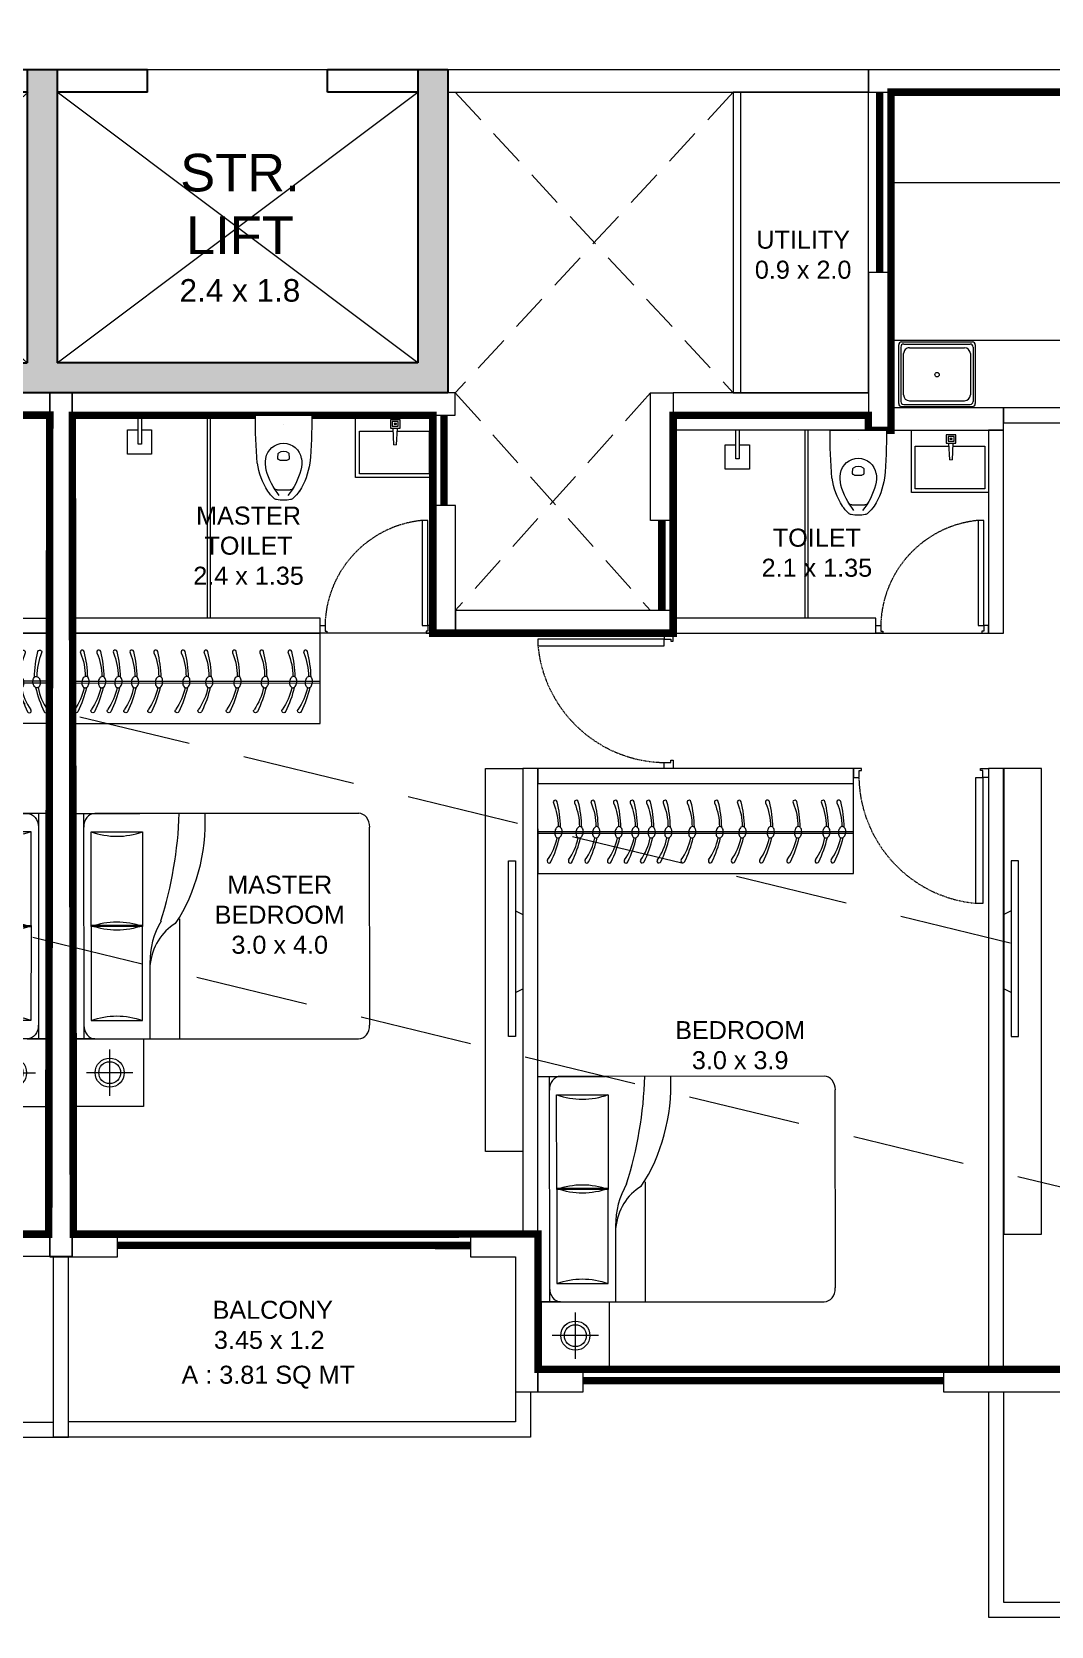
# Model space of a CAD drawing. Header units: inches. Extents: x 27644242 to 29761523, y -859349 to 216979.
# Drawn here: x 29098243 to 29105029, y -804151 to -793541 of the extents above; entities that cross this region are included whole.
import ezdxf

# ---------------------------------------------------------------- set-up
doc = ezdxf.new("R2010")
doc.units = ezdxf.units.IN
doc.header["$MEASUREMENT"] = 0
doc.set_wipeout_variables(frame=1)
for name, pattern in [('01-Xref Col Podium Lvl-1$0$HIDDEN', [0.375, 0.25, -0.125]), ('DASHED', [0.75, 0.5, -0.25]), ('DASHED2', [0.375, 0.25, -0.125]), ('HIDDEN', [0.375, 0.25, -0.125])]:
    doc.linetypes.add(name, pattern=pattern)
doc.layers.get('Defpoints').update_dxf_attribs({"color": 8})
for name, color, linetype, lineweight in [('AHC-A-COLUMN', 210, 'Continuous', 30), ('AHC-A-DUCT', 14, 'HIDDEN', 5), ('Columns', 1, 'Continuous', 25), ('DOOR', 4, 'Continuous', 0), ('ELEVATION', 40, 'Continuous', 13), ('FURN', 250, 'Continuous', 0), ('RVA Site Boundary', 17, 'Continuous', 15), ('WALL', 7, 'Continuous', 20), ('WINDOW', 162, 'Continuous', 13)]:
    doc.layers.add(name, color=color, linetype=linetype, lineweight=lineweight)
doc.layers.add('text', color=7, linetype='Continuous')
doc.styles.add('AMITS', font='arial.ttf')

# ---------------------------------------------------------------- blocks, each defined once
blk = doc.blocks.new('ST LIFTTT')
at = {"layer": 'Columns', "ltscale": 500, "transparency": 33554610}
h = blk.add_hatch(color=256, dxfattribs=at)
h.dxf.hatch_style = 1
h.paths.add_polyline_path([(-987, 2150), (-987, 0), (4013, 0), (4013, 2150), (3813, 2150), (3813, 2000), (3813, 200), (1413, 200), (1413, 2000), (1413, 2150), (1213, 2150), (1213, 2000), (1219, 2000), (1213, 1995), (1213, 200), (-787, 200), (-787, 2000), (-787, 2150)])
at = {"color": 8, "ltscale": 500}
for p, q in [((1213, 200), (-787, 2000)), ((1219, 2000), (-787, 200)), ((3813, 200), (1413, 2000)), ((1413, 200), (3813, 2000))]:
    blk.add_line(p, q, dxfattribs=at)
at = {"layer": 'AHC-A-COLUMN', "ltscale": 500}
for p, q in [((-987, 2150), (-987, 0)), ((-187, 2150), (-987, 2150)), ((-787, 2150), (-787, 200)), ((-187, 2000), (-187, 2150)), ((2013, 2150), (713, 2150)), ((713, 2000), (713, 2150)), ((1213, 2150), (1213, 200)), ((1413, 2150), (1413, 200)), ((2013, 2000), (2013, 2150)), ((4013, 2150), (3213, 2150)), ((3213, 2000), (3213, 2150)), ((3813, 2150), (3813, 200)), ((4013, 2150), (4013, 0)), ((-187, 2000), (-787, 2000)), ((1219, 2000), (713, 2000)), ((2013, 2000), (1413, 2000)), ((3813, 2000), (3213, 2000)), ((-787, 200), (1213, 200)), ((3813, 200), (1413, 200)), ((4013, 0), (-987, 0))]:
    blk.add_line(p, q, dxfattribs=at)
at = {"layer": 'FURN', "ltscale": 500}
blk.add_line((3213, 2150), (-187, 2150), dxfattribs=at)
at = {"layer": 'text', "ltscale": 100, "char_height": 300, "width": 1823.98, "attachment_point": 1, "style": 'AMITS'}
for s, insert in [('\\pxqc;{\\H0.833333x;STR.\\PLIFT\\P\\H0.6x;2.4 x 1.8}', (1717, 1590)), ('\\pxqc;{\\H0.833333x;LIFT\\P\\H0.6x;2.0 x 1.8\\P10 P}', (-696, 1559))]:
    blk.add_mtext(s, dxfattribs=dict(at, insert=insert))
blk = doc.blocks.new('wardrobe')
at = {"layer": 'FURN', "extrusion": (9.36485e-09, -6.40542e-09, 1)}
for p, q in [((-179340, 670701, 0), (-179340, 671302, 0)), ((-179340, 671302, 0), (-177690, 671301, 0)), ((-177690, 670700, 0), (-179340, 670701, 0))]:
    blk.add_line(p, q, dxfattribs=at)
at = {"layer": 'FURN'}
for p, q in [((-177690, 670700, 0), (-177690, 671301, 0)), ((-177690, 670981, 0), (-179339, 670982, 0)), ((-177690, 670969, 0), (-179339, 670970, 0))]:
    blk.add_line(p, q, dxfattribs=at)
at = {"layer": 'FURN', "extrusion": (9.36485e-09, -6.40542e-09, 1)}
for points in [[(-179279, 671009, -0.057952), (-179255, 671179, -1.08017), (-179230, 671171, 0.102886), (-179262, 671013, 0.821198)], [(-179174, 671009, -0.057952), (-179151, 671179, -1.08017), (-179126, 671171, 0.102886), (-179158, 671013, 0.821198)], [(-178986, 671009, -0.057952), (-178963, 671179, -1.08017), (-178938, 671171, 0.102886), (-178970, 671013, 0.821198)], [(-178804, 671008, -0.057952), (-178781, 671179, -1.08017), (-178756, 671171, 0.102886), (-178788, 671013, 0.821198)], [(-178616, 671008, -0.057952), (-178592, 671179, -1.08017), (-178567, 671171, 0.102886), (-178599, 671013, 0.821198)], [(-178463, 671008, -0.057952), (-178440, 671179, -1.08017), (-178415, 671170, 0.102886), (-178447, 671013, 0.821198)], [(-178281, 671008, -0.057952), (-178258, 671179, -1.08017), (-178233, 671170, 0.102886), (-178265, 671013, 0.821198)], [(-178122, 671008, -0.057952), (-178099, 671179, -1.08017), (-178074, 671170, 0.102886), (-178106, 671013, 0.821198)], [(-178011, 671008, -0.057952), (-177988, 671179, -1.08017), (-177963, 671170, 0.102886), (-177995, 671013, 0.821198)], [(-177902, 671008, -0.057952), (-177879, 671179, -1.08017), (-177854, 671170, 0.102886), (-177886, 671013, 0.821198)], [(-177792, 671008, -0.057952), (-177769, 671179, -1.08017), (-177744, 671170, 0.102886), (-177776, 671013, 0.821198)]]:
    blk.add_lwpolyline(points, format="xyb", dxfattribs=at)
for points in [[(-179268, 671014, -0.144333), (-179259, 671012, -0.107177), (-179250, 671005, -0.077818), (-179244, 670993, -0.065016), (-179240, 670979, -0.065016), (-179241, 670963, -0.077818), (-179245, 670951, -0.107177), (-179252, 670942, -0.144333), (-179261, 670938, -0.144333), (-179269, 670940, -0.107177), (-179279, 670947, -0.077818), (-179285, 670959, -0.065016), (-179289, 670974, -0.065016), (-179288, 670989, -0.077818), (-179284, 671001, -0.107177), (-179277, 671010, -0.144333)], [(-179164, 671014, -0.144333), (-179155, 671012, -0.107177), (-179146, 671004, -0.077818), (-179139, 670993, -0.065016), (-179136, 670978, -0.065016), (-179136, 670963, -0.077818), (-179140, 670951, -0.107177), (-179148, 670942, -0.144333), (-179156, 670938, -0.144333), (-179165, 670940, -0.107177), (-179174, 670947, -0.077818), (-179181, 670959, -0.065016), (-179184, 670973, -0.065016), (-179184, 670989, -0.077818), (-179180, 671001, -0.107177), (-179172, 671010, -0.144333)], [(-178976, 671014, -0.144333), (-178967, 671012, -0.107177), (-178958, 671004, -0.077818), (-178951, 670993, -0.065016), (-178948, 670978, -0.065016), (-178948, 670963, -0.077818), (-178952, 670951, -0.107177), (-178960, 670941, -0.144333), (-178968, 670938, -0.144333), (-178977, 670940, -0.107177), (-178986, 670947, -0.077818), (-178993, 670958, -0.065016), (-178996, 670973, -0.065016), (-178996, 670989, -0.077818), (-178992, 671001, -0.107177), (-178984, 671010, -0.144333)], [(-178794, 671014, -0.144333), (-178785, 671012, -0.107177), (-178775, 671004, -0.077818), (-178769, 670993, -0.065016), (-178765, 670978, -0.065016), (-178766, 670963, -0.077818), (-178770, 670951, -0.107177), (-178777, 670941, -0.144333), (-178786, 670938, -0.144333), (-178795, 670940, -0.107177), (-178804, 670947, -0.077818), (-178810, 670958, -0.065016), (-178814, 670973, -0.065016), (-178814, 670989, -0.077818), (-178810, 671001, -0.107177), (-178802, 671010, -0.144333)], [(-178605, 671014, -0.144333), (-178596, 671012, -0.107177), (-178587, 671004, -0.077818), (-178581, 670993, -0.065016), (-178577, 670978, -0.065016), (-178578, 670963, -0.077818), (-178582, 670951, -0.107177), (-178589, 670941, -0.144333), (-178598, 670938, -0.144333), (-178606, 670940, -0.107177), (-178616, 670947, -0.077818), (-178622, 670958, -0.065016), (-178626, 670973, -0.065016), (-178625, 670989, -0.077818), (-178621, 671001, -0.107177), (-178614, 671010, -0.144333)], [(-178453, 671013, -0.144333), (-178444, 671012, -0.107177), (-178435, 671004, -0.077818), (-178428, 670993, -0.065016), (-178425, 670978, -0.065016), (-178425, 670963, -0.077818), (-178429, 670951, -0.107177), (-178437, 670941, -0.144333), (-178445, 670938, -0.144333), (-178454, 670939, -0.107177), (-178464, 670947, -0.077818), (-178470, 670958, -0.065016), (-178473, 670973, -0.065016), (-178473, 670988, -0.077818), (-178469, 671001, -0.107177), (-178461, 671010, -0.144333)], [(-178271, 671013, -0.144333), (-178262, 671012, -0.107177), (-178253, 671004, -0.077818), (-178246, 670993, -0.065016), (-178243, 670978, -0.065016), (-178243, 670963, -0.077818), (-178247, 670951, -0.107177), (-178255, 670941, -0.144333), (-178263, 670938, -0.144333), (-178272, 670939, -0.107177), (-178281, 670947, -0.077818), (-178288, 670958, -0.065016), (-178291, 670973, -0.065016), (-178291, 670988, -0.077818), (-178287, 671001, -0.107177), (-178279, 671010, -0.144333)], [(-178111, 671013, -0.144333), (-178103, 671012, -0.107177), (-178093, 671004, -0.077818), (-178087, 670993, -0.065016), (-178083, 670978, -0.065016), (-178084, 670963, -0.077818), (-178088, 670951, -0.107177), (-178095, 670941, -0.144333), (-178104, 670938, -0.144333), (-178113, 670939, -0.107177), (-178122, 670947, -0.077818), (-178128, 670958, -0.065016), (-178132, 670973, -0.065016), (-178131, 670988, -0.077818), (-178127, 671000, -0.107177), (-178120, 671010, -0.144333)], [(-178001, 671013, -0.144333), (-177992, 671012, -0.107177), (-177983, 671004, -0.077818), (-177976, 670993, -0.065016), (-177973, 670978, -0.065016), (-177973, 670963, -0.077818), (-177977, 670950, -0.107177), (-177985, 670941, -0.144333), (-177993, 670938, -0.144333), (-178002, 670939, -0.107177), (-178011, 670947, -0.077818), (-178018, 670958, -0.065016), (-178021, 670973, -0.065016), (-178021, 670988, -0.077818), (-178017, 671000, -0.107177), (-178009, 671010, -0.144333)], [(-177892, 671013, -0.144333), (-177883, 671012, -0.107177), (-177874, 671004, -0.077818), (-177867, 670993, -0.065016), (-177864, 670978, -0.065016), (-177864, 670963, -0.077818), (-177868, 670950, -0.107177), (-177876, 670941, -0.144333), (-177884, 670938, -0.144333), (-177893, 670939, -0.107177), (-177903, 670947, -0.077818), (-177909, 670958, -0.065016), (-177912, 670973, -0.065016), (-177912, 670988, -0.077818), (-177908, 671000, -0.107177), (-177900, 671010, -0.144333)], [(-177782, 671013, -0.144333), (-177773, 671012, -0.107177), (-177763, 671004, -0.077818), (-177757, 670993, -0.065016), (-177753, 670978, -0.065016), (-177754, 670963, -0.077818), (-177758, 670950, -0.107177), (-177765, 670941, -0.144333), (-177774, 670938, -0.144333), (-177783, 670939, -0.107177), (-177792, 670947, -0.077818), (-177798, 670958, -0.065016), (-177802, 670973, -0.065016), (-177801, 670988, -0.077818), (-177798, 671000, -0.107177), (-177790, 671010, -0.144333)]]:
    blk.add_lwpolyline(points, format="xyb", close=True, dxfattribs=at)
for centre, radius, start, end in [((-178545, 671107, 0), 745, 192.8834, 206.1503), ((-178868, 671018, 0), 395, 191.4816, 214.9786), ((-178441, 671107, 0), 745, 192.8834, 206.1503), ((-178764, 671018, 0), 395, 191.4816, 214.9786), ((-178253, 671107, 0), 745, 192.8834, 206.1503), ((-178576, 671018, 0), 395, 191.4816, 214.9786), ((-178070, 671107, 0), 745, 192.8834, 206.1503), ((-178393, 671018, 0), 395, 191.4816, 214.9786), ((-177882, 671107, 0), 745, 192.8834, 206.1503), ((-178205, 671018, 0), 395, 191.4816, 214.9786), ((-177730, 671107, 0), 745, 192.8834, 206.1503), ((-178053, 671018, 0), 395, 191.4816, 214.9786), ((-177548, 671107, 0), 745, 192.8834, 206.1503), ((-177871, 671018, 0), 395, 191.4816, 214.9786), ((-177388, 671107, 0), 745, 192.8834, 206.1503), ((-177711, 671018, 0), 395, 191.4816, 214.9786), ((-177278, 671107, 0), 745, 192.8834, 206.1503), ((-177601, 671018, 0), 395, 191.4816, 214.9786), ((-177169, 671107, 0), 745, 192.8834, 206.1503), ((-177492, 671018, 0), 395, 191.4816, 214.9786), ((-177058, 671107, 0), 745, 192.8834, 206.1503), ((-177381, 671018, 0), 395, 191.4816, 214.9786), ((-179202, 670785, 0), 13.2, 206.1505, 34.9788), ((-179098, 670785, 0), 13.2, 206.1505, 34.9788), ((-178910, 670784, 0), 13.2, 206.1505, 34.9788), ((-178728, 670784, 0), 13.2, 206.1505, 34.9788), ((-178539, 670784, 0), 13.2, 206.1505, 34.9788), ((-178387, 670784, 0), 13.2, 206.1505, 34.9788), ((-178205, 670784, 0), 13.2, 206.1505, 34.9788), ((-178045, 670784, 0), 13.2, 206.1505, 34.9788), ((-177935, 670784, 0), 13.2, 206.1505, 34.9788), ((-177826, 670784, 0), 13.2, 206.1505, 34.9788), ((-177715, 670784, 0), 13.2, 206.1505, 34.9788)]:
    blk.add_arc(centre, radius, start, end, dxfattribs=at)
blk = doc.blocks.new('A$C700F438C')
at = {"layer": 'FURN', "color": 8, "extrusion": (-6.65399e-08, 5.27913e-08, 1)}
for p, q in [((0.073, 1.5, 0), (1.83, 1.5, 0)), ((1.98, 1.5, 0), (1.53, 1.5, 0)), ((1.98, 1.5, 0), (1.53, 1.5, 0)), ((1.98, 1.5, 0), (1.53, 1.5, 0)), ((1.904, 1.5, 0), (1.904, 0, 0)), ((0, 0.091, 0), (0, 1.409, 0)), ((1.855, 1.378, 0), (1.512, 1.378, 0)), ((1.512, 1.378, 0), (1.512, 0.747, 0)), ((1.855, 0.747, 0), (1.855, 1.378, 0)), ((1.267, 0.799, 0), (1.267, 0, 0)), ((1.512, 0.122, 0), (1.512, 0.754, 0)), ((1.512, 0.754, 0), (1.855, 0.754, 0)), ((1.512, 0.747, 0), (1.855, 0.747, 0)), ((1.855, 0.754, 0), (1.855, 0.122, 0)), ((1.463, 0.503, 0), (1.463, 0, 0)), ((1.855, 0.122, 0), (1.512, 0.122, 0)), ((1.83, 0, 0), (0.074, 0, 0)), ((1.904, 0, 0), (1.98, 0, 0))]:
    blk.add_line(p, q, dxfattribs=at)
at = {"layer": 'FURN', "linetype": 'Continuous', "lineweight": 0, "extrusion": (-6.65399e-08, 5.27913e-08, 1)}
blk.add_line((1.83, 0, 0), (1.917, 0, 0), dxfattribs=at)
at = {"layer": 'FURN', "color": 8, "extrusion": (6.65399e-08, -5.27913e-08, -1)}
for centre, major_axis, ratio, start_param, end_param in [((0.073, 1.409, 0), (0, -0.0914, 0), 0.803207, 1.570796, 3.141593), ((1.959, 1.454, 0), (0, -1.077, 0), 0.803207, 0.880587, 1.613256), ((3.067, 1.603, 0), (0, -2.243, 0), 0.803207, 1.197175, 1.525138), ((1.83, 1.409, 0), (0, -0.0914, 0), 0.803207, 3.141593, 4.712389), ((1.683, 2.11, 0), (0, -0.762, 0), 0.803207, -0.283794, 0.283794), ((0.669, 0.085, 0), (-0.705, -0.615, 0), 0.604617, 2.952061, 3.536756), ((-0.032, 0.19, 0), (-1.467, -0.494, 0), 0.581007, 3.019706, 3.343381), ((1.684, 0.015, 0), (0, -0.762, 0), 0.803207, 2.857799, 3.425387), ((0.074, 0.091, 0), (0, -0.0914, 0), 0.803207, 0, 1.570796), ((1.83, 0.092, 0), (0, -0.0914, 0), 0.803207, -1.570796, 0)]:
    blk.add_ellipse(centre, major_axis=major_axis, ratio=ratio, start_param=start_param, end_param=end_param, dxfattribs=at)
at = {"layer": 'FURN', "color": 8, "extrusion": (-6.65399e-08, 5.27913e-08, 1)}
for centre, start_param, end_param in [((1.683, 1.485, 0), -0.283794, 0.283794), ((1.684, -0.61, 0), 2.857799, 3.425387)]:
    blk.add_ellipse(centre, major_axis=(0, -0.762, 0), ratio=0.803207, start_param=start_param, end_param=end_param, dxfattribs=at)
blk = doc.blocks.new('BEDROOM')
at = {"layer": 'FURN', "linetype": 'Continuous', "extrusion": (-5.00305e-08, -8.66553e-08, 1)}
for p, q in [((1066, 501, 0), (1066, 193, 0)), ((912, 347, 0), (1220, 347, 0))]:
    blk.add_line(p, q, dxfattribs=at)
at = {"layer": 'FURN', "ltscale": 500}
blk.add_line((1315, 122, 0), (1315, -1378, 0), dxfattribs=at)
at = {"layer": 'FURN', "ltscale": 0.05, "extrusion": (-5.00305e-08, -8.66553e-08, 1), "elevation": 0}
blk.add_lwpolyline([(1291, 122), (841, 122), (841, 572), (1291, 572)], close=True, dxfattribs=at)
at = {"layer": 'FURN', "linetype": 'Continuous', "extrusion": (-5.00305e-08, -8.66553e-08, 1)}
for radius in [97, 72.8]:
    blk.add_circle((1066, 347, 0), radius, dxfattribs=at)
at = {"layer": 'FURN', "extrusion": (-3.01072e-07, 1.30707e-07, 1), "xscale": -1000.000000000015, "yscale": 1000.000000000015, "zscale": 1000.000000000007, "rotation": 180.0236273616612}
blk.add_blockref('A$C700F438C', (-665, 121, 0), dxfattribs=at)
blk = doc.blocks.new('SALE 4')
at = {"layer": 'Defpoints', "ltscale": 500, "const_width": 50}
blk.add_lwpolyline([(-2700, 6779), (-2700, 4529), (-2550, 4529), (-2550, 4629), (-1250, 4629), (-1250, 3179), (350, 3179), (350, 4629), (2750, 4629), (2743, -822), (-350, -821), (-350, -1721), (-3350, -1721), (-3350, -1721), (-6750, -1721), (-6750, 6779), (-2700, 6779)], dxfattribs=at)
at = {"layer": 'ELEVATION', "ltscale": 500}
for points in [[(-300, -1871), (-300, -2172), (2875, -2172), (2875, -972)], [(-200, -1871), (-200, -2072), (2775, -2072), (2775, -972)]]:
    blk.add_lwpolyline(points, dxfattribs=at)
at = {"layer": 'WALL', "ltscale": 500}
for points in [[(200, 4629), (200, 4779), (2750, 4779), (2750, 4629)], [(2900, -971), (2750, -971), (2750, 4779), (2900, 4779)], [(2450, -971), (2450, -821), (2750, -821), (2750, -971)]]:
    blk.add_lwpolyline(points, close=True, dxfattribs=at)
blk.add_lwpolyline([(2750, 3179), (1100, 3179), (1100, 3279), (2750, 3279)], dxfattribs=at)
at = {"layer": 'FURN'}
blk.add_blockref('wardrobe', (180440, -668123, 0), dxfattribs=at)
at = {"layer": 'FURN', "ltscale": 500, "xscale": -1, "rotation": 180}
blk.add_blockref('BEDROOM', (1435, 600, 0), dxfattribs=at)
blk = doc.blocks.new('KITCHEN')
at = {"layer": 'FURN'}
for p, q in [((-135610, 231799, 0), (-135610, 232190, 0)), ((-135596, 231813, 0), (-135596, 232176, 0)), ((-135120, 232209, 0), (-135591, 232209, 0)), ((-135134, 232195, 0), (-135577, 232195, 0)), ((-135172, 232171, 0), (-135539, 232171, 0)), ((-135115, 231813, 0), (-135115, 232176, 0)), ((-135100, 231799, 0), (-135100, 232190, 0)), ((-135578, 231857, 0), (-135578, 232132, 0)), ((-135133, 232132, 0), (-135133, 231857, 0)), ((-135120, 231779, 0), (-135591, 231779, 0)), ((-135134, 231794, 0), (-135577, 231794, 0)), ((-135172, 231818, 0), (-135539, 231818, 0))]:
    blk.add_line(p, q, dxfattribs=at)
blk.add_circle((-135356, 231997, 0), 14.6, dxfattribs=at)
for centre, radius, start, end in [((-135591, 232190, 0), 19.4, 89.9999, 179.9999), ((-135577, 232176, 0), 19.4, 89.9999, 179.9999), ((-135539, 232132, 0), 38.9, 89.9999, 179.9999), ((-135172, 232132, 0), 38.9, 359.9999, 89.9999), ((-135134, 232176, 0), 19.4, 359.9999, 89.9999), ((-135120, 232190, 0), 19.4, 359.9999, 89.9999), ((-135539, 231857, 0), 38.9, 179.9999, 269.9999), ((-135172, 231857, 0), 38.9, 269.9999, 359.9999), ((-135591, 231799, 0), 19.4, 180.0001, 270.0001), ((-135577, 231813, 0), 19.4, 180.0001, 270.0001), ((-135134, 231813, 0), 19.4, 270.0001, 0.0001), ((-135120, 231799, 0), 19.4, 270.0001, 0.0001)]:
    blk.add_arc(centre, radius, start, end, dxfattribs=at)
blk = doc.blocks.new('DNDNDNNDDN')
at = {"layer": 'FURN', "extrusion": (9.36485e-09, 6.40542e-09, 1)}
blk.add_line((172, 833, 0), (173, 233, 0), dxfattribs=at)
at = {"layer": 'FURN'}
for p, q in [((2273, 833, 0), (172, 833, 0)), ((2272, 833, 0), (2273, 233, 0)), ((2273, 564, 0), (173, 564, 0)), ((2273, 552, 0), (174, 552, 0)), ((2273, 233, 0), (173, 233, 0))]:
    blk.add_line(p, q, dxfattribs=at)
at = {"layer": 'FURN', "extrusion": (9.36485e-09, 6.40542e-09, 1)}
for points in [[(244, 520, 0.144333), (253, 521, 0.107177), (262, 529, 0.077818), (269, 540, 0.065016), (272, 555, 0.065016), (272, 570, 0.077818), (268, 583, 0.107177), (260, 592, 0.144333), (252, 595, 0.144333), (243, 594, 0.107177), (234, 586, 0.077818), (227, 575, 0.065016), (224, 560, 0.065016), (224, 545, 0.077818), (228, 533, 0.107177), (236, 523, 0.144333)], [(349, 520, 0.144333), (358, 521, 0.107177), (367, 529, 0.077818), (373, 540, 0.065016), (377, 555, 0.065016), (376, 570, 0.077818), (372, 583, 0.107177), (365, 592, 0.144333), (356, 595, 0.144333), (347, 594, 0.107177), (338, 586, 0.077818), (332, 575, 0.065016), (328, 560, 0.065016), (329, 545, 0.077818), (333, 533, 0.107177), (340, 523, 0.144333)], [(537, 520, 0.144333), (546, 522, 0.107177), (555, 529, 0.077818), (561, 540, 0.065016), (565, 555, 0.065016), (564, 570, 0.077818), (560, 583, 0.107177), (553, 592, 0.144333), (544, 596, 0.144333), (535, 594, 0.107177), (526, 586, 0.077818), (520, 575, 0.065016), (516, 560, 0.065016), (517, 545, 0.077818), (521, 533, 0.107177), (528, 523, 0.144333)], [(719, 520, 0.144333), (728, 522, 0.107177), (737, 529, 0.077818), (743, 540, 0.065016), (747, 555, 0.065016), (747, 571, 0.077818), (743, 583, 0.107177), (735, 592, 0.144333), (727, 596, 0.144333), (718, 594, 0.107177), (708, 586, 0.077818), (702, 575, 0.065016), (698, 560, 0.065016), (699, 545, 0.077818), (703, 533, 0.107177), (710, 523, 0.144333)], [(907, 520, 0.144333), (916, 522, 0.107177), (925, 529, 0.077818), (932, 540, 0.065016), (935, 555, 0.065016), (935, 571, 0.077818), (931, 583, 0.107177), (923, 592, 0.144333), (915, 596, 0.144333), (906, 594, 0.107177), (897, 586, 0.077818), (890, 575, 0.065016), (887, 560, 0.065016), (887, 545, 0.077818), (891, 533, 0.107177), (899, 523, 0.144333)], [(1059, 520, 0.144333), (1068, 522, 0.107177), (1078, 529, 0.077818), (1084, 541, 0.065016), (1087, 555, 0.065016), (1087, 571, 0.077818), (1083, 583, 0.107177), (1076, 592, 0.144333), (1067, 596, 0.144333), (1058, 594, 0.107177), (1049, 586, 0.077818), (1042, 575, 0.065016), (1039, 560, 0.065016), (1039, 545, 0.077818), (1043, 533, 0.107177), (1051, 524, 0.144333)], [(1242, 520, 0.144333), (1251, 522, 0.107177), (1260, 529, 0.077818), (1266, 541, 0.065016), (1270, 555, 0.065016), (1269, 571, 0.077818), (1265, 583, 0.107177), (1258, 592, 0.144333), (1249, 596, 0.144333), (1240, 594, 0.107177), (1231, 587, 0.077818), (1225, 575, 0.065016), (1221, 560, 0.065016), (1222, 545, 0.077818), (1226, 533, 0.107177), (1233, 524, 0.144333)], [(1401, 520, 0.144333), (1410, 522, 0.107177), (1419, 530, 0.077818), (1426, 541, 0.065016), (1429, 556, 0.065016), (1429, 571, 0.077818), (1425, 583, 0.107177), (1417, 592, 0.144333), (1409, 596, 0.144333), (1400, 594, 0.107177), (1390, 587, 0.077818), (1384, 575, 0.065016), (1381, 561, 0.065016), (1381, 545, 0.077818), (1385, 533, 0.107177), (1393, 524, 0.144333)], [(1512, 520, 0.144333), (1520, 522, 0.107177), (1530, 530, 0.077818), (1536, 541, 0.065016), (1540, 556, 0.065016), (1539, 571, 0.077818), (1535, 583, 0.107177), (1528, 592, 0.144333), (1519, 596, 0.144333), (1510, 594, 0.107177), (1501, 587, 0.077818), (1495, 575, 0.065016), (1491, 561, 0.065016), (1492, 545, 0.077818), (1496, 533, 0.107177), (1503, 524, 0.144333)], [(1620, 520, 0.144333), (1629, 522, 0.107177), (1639, 530, 0.077818), (1645, 541, 0.065016), (1648, 556, 0.065016), (1648, 571, 0.077818), (1644, 583, 0.107177), (1637, 593, 0.144333), (1628, 596, 0.144333), (1619, 594, 0.107177), (1610, 587, 0.077818), (1603, 576, 0.065016), (1600, 561, 0.065016), (1600, 545, 0.077818), (1604, 533, 0.107177), (1612, 524, 0.144333)], [(1731, 520, 0.144333), (1740, 522, 0.107177), (1749, 530, 0.077818), (1756, 541, 0.065016), (1759, 556, 0.065016), (1759, 571, 0.077818), (1755, 583, 0.107177), (1747, 593, 0.144333), (1739, 596, 0.144333), (1730, 594, 0.107177), (1720, 587, 0.077818), (1714, 576, 0.065016), (1711, 561, 0.065016), (1711, 545, 0.077818), (1715, 533, 0.107177), (1723, 524, 0.144333)], [(1881, 520, 0.144333), (1890, 522, 0.107177), (1899, 530, 0.077818), (1905, 541, 0.065016), (1909, 556, 0.065016), (1909, 571, 0.077818), (1905, 583, 0.107177), (1897, 593, 0.144333), (1889, 596, 0.144333), (1880, 594, 0.107177), (1870, 587, 0.077818), (1864, 576, 0.065016), (1860, 561, 0.065016), (1861, 545, 0.077818), (1865, 533, 0.107177), (1872, 524, 0.144333)], [(1991, 520, 0.144333), (2000, 522, 0.107177), (2010, 530, 0.077818), (2016, 541, 0.065016), (2020, 556, 0.065016), (2019, 571, 0.077818), (2015, 583, 0.107177), (2008, 593, 0.144333), (1999, 596, 0.144333), (1990, 594, 0.107177), (1981, 587, 0.077818), (1975, 576, 0.065016), (1971, 561, 0.065016), (1971, 545, 0.077818), (1975, 533, 0.107177), (1983, 524, 0.144333)], [(2132, 520, 0.144333), (2141, 522, 0.107177), (2151, 530, 0.077818), (2157, 541, 0.065016), (2160, 556, 0.065016), (2160, 571, 0.077818), (2156, 583, 0.107177), (2149, 593, 0.144333), (2140, 596, 0.144333), (2131, 594, 0.107177), (2122, 587, 0.077818), (2115, 576, 0.065016), (2112, 561, 0.065016), (2112, 545, 0.077818), (2116, 533, 0.107177), (2124, 524, 0.144333)]]:
    blk.add_lwpolyline(points, format="xyb", close=True, dxfattribs=at)
for points in [[(234, 525, 0.057952), (257, 354, 1.08017), (282, 363, -0.102886), (250, 520, -0.821198)], [(338, 525, 0.057952), (362, 354, 1.08017), (386, 363, -0.102886), (354, 520, -0.821198)], [(526, 525, 0.057952), (550, 354, 1.08017), (574, 363, -0.102886), (542, 520, -0.821198)], [(709, 525, 0.057952), (732, 354, 1.08017), (757, 363, -0.102886), (725, 520, -0.821198)], [(897, 525, 0.057952), (920, 355, 1.08017), (945, 363, -0.102886), (913, 521, -0.821198)], [(1049, 525, 0.057952), (1072, 355, 1.08017), (1097, 363, -0.102886), (1065, 521, -0.821198)], [(1231, 525, 0.057952), (1254, 355, 1.08017), (1279, 363, -0.102886), (1247, 521, -0.821198)], [(1391, 525, 0.057952), (1414, 355, 1.08017), (1439, 363, -0.102886), (1407, 521, -0.821198)], [(1501, 525, 0.057952), (1524, 355, 1.08017), (1549, 363, -0.102886), (1517, 521, -0.821198)], [(1610, 525, 0.057952), (1633, 355, 1.08017), (1658, 363, -0.102886), (1626, 521, -0.821198)], [(1721, 526, 0.057952), (1744, 355, 1.08017), (1769, 363, -0.102886), (1737, 521, -0.821198)], [(1871, 525, 0.057952), (1894, 355, 1.08017), (1919, 363, -0.102886), (1887, 521, -0.821198)], [(1981, 526, 0.057952), (2004, 355, 1.08017), (2029, 363, -0.102886), (1997, 521, -0.821198)], [(2122, 525, 0.057952), (2145, 355, 1.08017), (2170, 363, -0.102886), (2138, 521, -0.821198)]]:
    blk.add_lwpolyline(points, format="xyb", dxfattribs=at)
for centre, radius, start, end in [((967, 426, 0), 745, 153.8497, 167.1166), ((310, 749, 0), 13.2, 325.0212, 153.8495), ((1072, 426, 0), 745, 153.8497, 167.1166), ((415, 749, 0), 13.2, 325.0212, 153.8495), ((1260, 426, 0), 745, 153.8497, 167.1166), ((603, 749, 0), 13.2, 325.0212, 153.8495), ((1442, 426, 0), 745, 153.8497, 167.1166), ((785, 749, 0), 13.2, 325.0212, 153.8495), ((1630, 427, 0), 745, 153.8497, 167.1166), ((973, 749, 0), 13.2, 325.0212, 153.8495), ((1783, 427, 0), 745, 153.8497, 167.1166), ((1125, 749, 0), 13.2, 325.0212, 153.8495), ((1965, 427, 0), 745, 153.8497, 167.1166), ((1308, 749, 0), 13.2, 325.0212, 153.8495), ((2124, 427, 0), 745, 153.8497, 167.1166), ((1467, 749, 0), 13.2, 325.0212, 153.8495), ((2235, 427, 0), 745, 153.8497, 167.1166), ((1578, 749, 0), 13.2, 325.0212, 153.8495), ((2344, 427, 0), 745, 153.8497, 167.1166), ((1686, 750, 0), 13.2, 325.0212, 153.8495), ((2454, 427, 0), 745, 153.8497, 167.1166), ((1797, 750, 0), 13.2, 325.0212, 153.8495), ((2604, 427, 0), 745, 153.8497, 167.1166), ((1947, 750, 0), 13.2, 325.0212, 153.8495), ((2715, 427, 0), 745, 153.8497, 167.1166), ((2057, 750, 0), 13.2, 325.0212, 153.8495), ((2856, 427, 0), 745, 153.8497, 167.1166), ((2198, 750, 0), 13.2, 325.0212, 153.8495), ((644, 515, 0), 395, 145.0214, 168.5184), ((749, 515, 0), 395, 145.0214, 168.5184), ((937, 515, 0), 395, 145.0214, 168.5184), ((1119, 515, 0), 395, 145.0214, 168.5184), ((1307, 515, 0), 395, 145.0214, 168.5184), ((1460, 516, 0), 395, 145.0214, 168.5184), ((1642, 516, 0), 395, 145.0214, 168.5184), ((1801, 516, 0), 395, 145.0214, 168.5184), ((1912, 516, 0), 395, 145.0214, 168.5184), ((2020, 516, 0), 395, 145.0214, 168.5184), ((2131, 516, 0), 395, 145.0214, 168.5184), ((2281, 516, 0), 395, 145.0214, 168.5184), ((2392, 516, 0), 395, 145.0214, 168.5184), ((2532, 516, 0), 395, 145.0214, 168.5184)]:
    blk.add_arc(centre, radius, start, end, dxfattribs=at)
blk = doc.blocks.new('TVVVV')
at = {"layer": 'FURN', "ltscale": 1000, "elevation": 0}
blk.add_lwpolyline([(-130, 740), (-82, 740), (-82, -429), (-130, -429)], close=True, dxfattribs=at)
for points in [[(-130, 447), (-179, 422)], [(-130, -96), (-179, -71)]]:
    blk.add_lwpolyline(points, dxfattribs=at)
blk = doc.blocks.new('A$C3D5F2F58')
at = {"color": 0, "linetype": 'ByBlock'}
blk.add_wipeout([(188, 0), (-188, 0), (-185, -125), (-183, -194), (-179, -263), (-176, -302), (-170, -349), (-151, -415), (-144, -433), (-131, -459), (-112, -495), (-106, -504), (-86, -530), (-72, -545), (-64, -553), (-56, -558), (-41, -562), (-23, -564), (3, -565), (30, -563), (47, -561), (56, -558), (74, -543), (101, -511), (135, -451), (158, -392), (171, -340), (179, -260), (185, -136), (187, -46)], dxfattribs=at)
for p, q in [((-188, 0), (188, 0)), ((0, -63), (0, -63)), ((-38, -282), (-36, -255)), ((-24, -298), (24, -298)), ((36, -255), (38, -282)), ((-43, -497), (43, -497))]:
    blk.add_line(p, q, dxfattribs=at)
at = {"color": 0, "linetype": 'ByBlock', "extrusion": (0, 0, -1)}
for centre, major_axis, ratio, start_param, end_param in [((3903, 5), (4088, 164), 0.940247, 3.100232, 3.182953), ((-3903, 5), (-4088, 164), 0.940247, 3.100232, 3.182953), ((0, -305), (84.4, 84.4), 1, 4.07333, 6.922251), ((276, -258), (321, 321), 1, 3.353441, 3.79389), ((87, -319), (147, 147), 1, 3.705861, 4.079165), ((-24, -284), (10, 10), 1, 2.356198, 4.018929), ((-27, -256), (6.03, 6.03), 1, 4.01894, 4.852375), ((0, -292), (-38.2, 38.2), 1, 0.139988, 1.430816), ((24, -284), (-10, 10), 1, 2.264265, 3.926995), ((27, -256), (6.03, 6.03), 1, -0.139979, 0.693472), ((-276, -258), (-321, 321), 1, 2.489302, 2.929752), ((-87, -319), (-147, 147), 1, 2.204028, 2.577331), ((326, -246), (-323, 323), 1, 4.816657, 5.23508), ((-326, -246), (-323, 323), 1, 2.618909, 3.037332), ((119, -350), (193, 193), 1, 3.092098, 3.328462), ((-43, -474), (16.1, 16.1), 1, 2.356198, 3.387836), ((43, -474), (16.1, 16.1), 1, 1.324559, 2.356198), ((-119, -350), (193, 193), 1, 1.383935, 1.620298), ((-41, -527), (24.1, 24.1), 1, 2.528301, 3.092099), ((0, -292), (-193, 193), 1, 3.75489, 4.099099), ((41, -527), (24.1, 24.1), 1, 1.620298, 2.184095)]:
    blk.add_ellipse(centre, major_axis=major_axis, ratio=ratio, start_param=start_param, end_param=end_param, dxfattribs=at)
blk = doc.blocks.new('A$C3E645E75')
at = {"extrusion": (0, 0, -1), "zscale": -0.9999999999999998, "rotation": 179.9999999999989}
blk.add_blockref('A$C3D5F2F58', (0, 0), dxfattribs=at)
blk = doc.blocks.new('A$C3C731254-flat-1')
at = {"layer": 'FURN'}
for p, q in [((-77430, -2820), (-77431, -2802)), ((-77430, -2802), (-77318, -2797)), ((-77430, -2820), (-77318, -2825))]:
    blk.add_line(p, q, dxfattribs=at)
for points in [[(-77233, -3061), (-77648, -3061), (-77648, -2547), (-77233, -2547)], [(-77263, -2843), (-77263, -2778), (-77318, -2778), (-77318, -2843)], [(-77275, -2831), (-77275, -2791), (-77306, -2791), (-77306, -2831)], [(-77287, -2819), (-77287, -2803), (-77293, -2803), (-77293, -2819)]]:
    blk.add_lwpolyline(points, close=True, dxfattribs=at)
blk.add_lwpolyline([(-77339, -2824), (-77339, -3036), (-77623, -3036), (-77623, -2572), (-77339, -2572), (-77339, -2798)], dxfattribs=at)
blk = doc.blocks.new('A$C3A956F37-flat-1')
at = {"layer": 'FURN'}
blk.add_line((-168, 90), (0, 90), dxfattribs=at)
for points in [[(-97, 67), (-97, 0), (-259, 0), (-259, 161), (-97, 161), (-97, 90)], [(0, 67), (-191, 67), (-191, 90), (-168, 90)]]:
    blk.add_lwpolyline(points, dxfattribs=at)
blk = doc.blocks.new('DOOR_750')
at = {"layer": 'DOOR'}
for points in [[(-70, 50), (-32.5, 50), (-32.5, 750), (-70, 750)], [(-750, 50), (-717.5, 50), (-717.5, 12.5), (-705, 12.5), (-705, 0), (-750, 0)], [(0, 50), (-32.5, 50), (-32.5, 12.5), (-45, 12.5), (-45, 0), (0, 0)]]:
    blk.add_lwpolyline(points, close=True, dxfattribs=at)
at = {"layer": 'DOOR', "linetype": 'DASHED', "ltscale": 10}
blk.add_arc((-2.4, 38), 715.2, 95.4221, 179.04025, dxfattribs=at)

msp = doc.modelspace()

# ---------------------------------------------------------------- linework, layer by layer
at = {"layer": 'AHC-A-DUCT', "linetype": 'DASHED2', "ltscale": 1000}
for p, q in [((29101062.2, -793942.7), (29102912.2, -795942.7)), ((29102912.2, -793942.7), (29101062.2, -795942.8)), ((29102362, -795942.7), (29101062.2, -797392.7)), ((29101062.2, -795942.8), (29102361.3, -797392.7))]:
    msp.add_line(p, q, dxfattribs=at)
at = {"layer": 'ELEVATION', "ltscale": 500}
msp.add_line((29102962.2, -795942.7), (29102962.3, -793942.7), dxfattribs=at)
msp.add_lwpolyline([(29103812.3, -793942.7), (29102912.3, -793942.7), (29102912.3, -795942.7), (29103812.3, -795942.7)], close=True, dxfattribs=at)
for points in [[(29104612.3, -802592.7), (29104612.3, -804092.8), (29108112.3, -804092.8), (29108112.3, -802592.7)], [(29104712.3, -802592.7), (29104712.3, -803992.8), (29108012.3, -803992.8), (29108012.3, -802592.7)]]:
    msp.add_lwpolyline(points, dxfattribs=at)
at = {"layer": 'FURN', "ltscale": 500}
for p, q in [((29103962.3, -794542.7), (29106862.3, -794542.7)), ((29103962.3, -795592.7), (29106262.3, -795592.7)), ((29099412.3, -797442.7), (29099412.3, -796092.8)), ((29099432.3, -797442.7), (29099432.3, -796092.8)), ((29103392.1, -797442.7), (29103392.1, -796192.6)), ((29103412.1, -797442.7), (29103412.1, -796192.6)), ((29100912.3, -797542.7), (29100162.3, -797542.7)), ((29103862.3, -797542.7), (29104612.3, -797542.7))]:
    msp.add_line(p, q, dxfattribs=at)
for points in [[(29101512.3, -800991.5), (29101262.3, -800991.5), (29101262.3, -798442.7), (29101512.3, -798442.7)], [(29104713.9, -801542.7), (29104963.9, -801542.7), (29104963.9, -798442.7), (29104713.9, -798442.7)]]:
    msp.add_lwpolyline(points, close=True, dxfattribs=at)
at = {"layer": 'RVA Site Boundary', "color": 252, "linetype": '01-Xref Col Podium Lvl-1$0$HIDDEN', "ltscale": 3000}
for points in [[(29117719.3, -786775.5), (29119000.8, -791560.5), (29119216.3, -792343.2), (29117087, -796269.2), (29120129.2, -799129.8), (29120264.6, -803342.2), (29119608.6, -804725.4), (29119397.1, -804707), (29112327, -804093), (29110334.5, -803838.3), (29110025.5, -802230.6), (29106866.8, -801647), (29106630, -801603.2), (29097502.8, -799387.6), (29091801.5, -801216), (29090487.2, -801559.2), (29084528.6, -801392.6), (29078614.2, -801587.4), (29077896, -801652.8), (29070594.6, -802069.7), (29062281.5, -802826.4)], [(29116271.7, -787168.7), (29117553.2, -791953.6), (29117609.8, -792159), (29115217.3, -796570.2), (29118649.9, -799797.8), (29118753.7, -803027.5), (29118700, -803140.8), (29112487.1, -802601.2), (29111602.5, -802488.2), (29111305.3, -800941.7), (29107139.4, -800171.9), (29106943.5, -800135.7), (29097446.6, -797830.4), (29091382.7, -799775.1), (29090315.2, -800053.8), (29084524.8, -799891.9), (29078521.4, -800089.6), (29077785.2, -800156.7), (29070483.8, -800573.6), (29062057, -801340.7)]]:
    msp.add_lwpolyline(points, dxfattribs=at)
at = {"layer": 'WALL', "ltscale": 500}
for p, q in [((29103962.3, -795142.7), (29103812.3, -795142.7)), ((29103962.3, -796042.7), (29103962.3, -795142.7)), ((29103812.3, -795942.7), (29102512, -795942.7)), ((29102512, -795942.7), (29102512, -796092.7)), ((29102512, -796092.7), (29103812.3, -796092.7)), ((29104712.3, -796042.7), (29103962.3, -796042.7)), ((29104712.3, -796192.7), (29104712.3, -796042.7)), ((29101462.3, -801692.6), (29101462.3, -802592.7)), ((29101462.3, -802592.7), (29101662.3, -802592.7))]:
    msp.add_line(p, q, dxfattribs=at)
for points in [[(29101012.3, -793942.7), (29103812.2, -793942.7), (29103812.2, -793792.7), (29101012.3, -793792.7)], [(29107012.3, -793792.7), (29103812.3, -793792.7), (29103812.3, -793942.7), (29107012.3, -793942.7)], [(29102362, -795942.7), (29102512, -795942.7), (29102512, -796792.7), (29102362, -796792.7)], [(29106962.3, -796142.7), (29106962.3, -796042.7), (29104712.3, -796042.7), (29104712.3, -796142.7)], [(29104712.3, -796192.7), (29104612.3, -796192.7), (29104612.3, -797542.7), (29104712.3, -797542.7)], [(29100912.3, -797542.7), (29101062.3, -797542.7), (29101062.3, -796692.7), (29100912.3, -796692.7)], [(29102512.3, -797392.7), (29101062.3, -797392.7), (29101062.3, -797542.7), (29102512.3, -797542.7)], [(29103862.3, -797542.7), (29103862.3, -797442.7), (29102512.3, -797442.7), (29102512.3, -797542.7)], [(29101612.3, -798442.7), (29101512.3, -798442.7), (29101512.3, -801542.6), (29101612.3, -801542.6)], [(29103712.3, -798542.7), (29103712.3, -798442.7), (29101612.3, -798442.7), (29101612.3, -798542.7)], [(29104712.3, -798442.7), (29104612.3, -798442.7), (29104612.3, -802442.7), (29104712.3, -802442.7)], [(29101912.3, -802592.7), (29101912.3, -802442.7), (29101612.3, -802442.7), (29101612.3, -802592.7)], [(29105162.3, -802592.7), (29105162.3, -802442.7), (29104312.3, -802442.7), (29104312.3, -802592.7)]]:
    msp.add_lwpolyline(points, close=True, dxfattribs=at)
for points in [[(29101612.3, -801542.6), (29101162.3, -801542.6), (29101162.3, -801692.6), (29101462.3, -801692.6)], [(29101612.3, -802592.7), (29101612.3, -801542.6)]]:
    msp.add_lwpolyline(points, dxfattribs=at)
at = {"layer": 'WINDOW', "ltscale": 500, "const_width": 50}
for points in [[(29103887.3, -795142.7), (29103887.3, -793942.7)], [(29100987.3, -796692.7), (29100987.3, -796092.8)], [(29102437, -796792.7), (29102437, -797392.7)], [(29101162.3, -801617.6), (29098812.3, -801617.1)], [(29101912.3, -802517.7), (29104312.3, -802517.7)]]:
    msp.add_lwpolyline(points, dxfattribs=at)

# ---------------------------------------------------------------- block references
at = {"rotation": 89.99999999999126}
for name, p in [('A$C3A956F37-flat-1', (29099039.9, -796092.8)), ('A$C3C731254-flat-1', (29097851.7, -718859.5)), ('A$C3A956F37-flat-1', (29103019.8, -796192.6)), ('A$C3C731254-flat-1', (29101551.7, -718959.4))]:
    msp.add_blockref(name, p, dxfattribs=at)
at = {"layer": 'DOOR'}
msp.add_blockref('DOOR_750', (29100912.3, -797542.7), dxfattribs=at)
at = {"layer": 'DOOR', "yscale": 1.200000000020023, "zscale": 1.200000000020023}
for p, xscale, rotation in [((29102512.3, -797542.6), 1.200000000020023, 90.00000000000001), ((29104612.3, -798442.7), -1.200000000020023, 180)]:
    msp.add_blockref('DOOR_750', p, dxfattribs=dict(at, xscale=xscale, rotation=rotation))
at = {"layer": 'FURN', "rotation": 180}
msp.add_blockref('KITCHEN', (28968913.3, -563825.2, 0), dxfattribs=at)
at = {"layer": 'FURN', "ltscale": 1000, "rotation": 180}
for name, p in [('DNDNDNNDDN', (29103885, -798309.9, 0)), ('TVVVV', (29101333.6, -799486.9, 0))]:
    msp.add_blockref(name, p, dxfattribs=at)
at = {"layer": 'FURN', "ltscale": 1000, "xscale": -1, "rotation": 180}
msp.add_blockref('TVVVV', (29104892.6, -799486.9, 0), dxfattribs=at)
at = {"layer": 'FURN', "ltscale": 500, "rotation": 180}
msp.add_blockref('BEDROOM', (29102927.4, -801871, 0), dxfattribs=at)
at = {"layer": 'WALL', "ltscale": 500}
msp.add_blockref('ST LIFTTT', (29096999.2, -795942.8), dxfattribs=at)

# ---------------------------------------------------------------- texts
at = {"layer": 'text', "ltscale": 100, "char_height": 120, "width": 1715.235, "style": 'AMITS'}
for s, insert, attachment_point in [('\\pxqc;UTILITY\\P0.9 x 2.0', (29104235.5, -794863.7), 3), ('\\pxqc;TOILET\\P2.1 x 1.35', (29104326.9, -796847.2), 3), ('\\pxqc;MASTER \\PBEDROOM\\P3.0 x 4.0', (29100750.8, -799156.4), 3), ('\\pxqc;BEDROOM\\P3.0 x 3.9', (29103816.2, -800124.7, 0), 3), ('\\pxqc; BALCONY\\P3.45 x 1.2', (29098965.7, -801986.2), 1), ('\\pxqc;A : 3.81 SQ MT', (29098959.2, -802418.2), 1)]:
    msp.add_mtext(s, dxfattribs=dict(at, insert=insert, attachment_point=attachment_point))

# ---------------------------------------------------------------- next in the draw order: block references
at = {"layer": 'ELEVATION', "ltscale": 500}
msp.add_blockref('SALE 4', (29095612.2, -800721.3), dxfattribs=at)

# ---------------------------------------------------------------- next in the draw order: linework, layer by layer
at = {"layer": 'Defpoints', "ltscale": 500, "const_width": 50}
msp.add_lwpolyline([(29103962.3, -793942.7), (29103962.3, -796192.7), (29103812.3, -796192.7), (29103812.3, -796092.7), (29102512, -796092.7), (29102512, -797542.6), (29100912.3, -797542.6), (29100912.3, -796092.8), (29098512.3, -796092.8), (29098519.1, -801543.2), (29101612.7, -801541.9), (29101612.3, -802442.7), (29104612.3, -802442.7), (29104612.3, -802442.7), (29108012.2, -802442.7), (29108012.2, -793942.7), (29103962.3, -793942.7)], dxfattribs=at)
at = {"layer": 'ELEVATION', "ltscale": 500}
for points in [[(29101562.3, -802592.7), (29101562.3, -802892.8), (29098387.3, -802892.8), (29098387.3, -801692.8)], [(29101462.3, -802592.7), (29101462.3, -802792.8), (29098487.3, -802792.8), (29098487.3, -801692.8)]]:
    msp.add_lwpolyline(points, dxfattribs=at)
at = {"layer": 'WALL', "ltscale": 500}
for points in [[(29098362.3, -801692.5), (29098512.3, -801692.5), (29098512.3, -795942.8), (29098362.3, -795942.8)], [(29098812.3, -801692.5), (29098812.3, -801542.1), (29098512.3, -801542.6), (29098512.3, -801692.5)]]:
    msp.add_lwpolyline(points, close=True, dxfattribs=at)
msp.add_lwpolyline([(29098512.3, -797542.7), (29100162.3, -797542.7), (29100162.3, -797442.7), (29098512.3, -797442.7)], dxfattribs=at)

# ---------------------------------------------------------------- next in the draw order: block references
at = {"layer": 'FURN', "xscale": -1}
msp.add_blockref('wardrobe', (28920822.6, -1468844.3, 0), dxfattribs=at)
at = {"layer": 'FURN', "ltscale": 500, "rotation": 180}
msp.add_blockref('BEDROOM', (29099827.4, -800121, 0), dxfattribs=at)

# ---------------------------------------------------------------- next in the draw order: block references
at = {"layer": 'FURN', "xscale": -1, "rotation": 180.0002197302561}
for p in [(29099918.8, -796092.8), (29103744.8, -796192.7)]:
    msp.add_blockref('A$C3E645E75', p, dxfattribs=at)

# ---------------------------------------------------------------- next in the draw order: linework, layer by layer
at = {"layer": 'ELEVATION', "ltscale": 500}
msp.add_line((29103812.3, -796192.7), (29102512, -796192.7), dxfattribs=at)
at = {"layer": 'WALL', "ltscale": 500}
for p, q in [((29103812.3, -795142.7), (29103812.3, -796192.7)), ((29103812.3, -796192.7), (29104712.3, -796192.7))]:
    msp.add_line(p, q, dxfattribs=at)
msp.add_lwpolyline([(29101062.2, -796092.8), (29101062.2, -795942.8), (29098512.3, -795942.8), (29098512.3, -796092.8)], close=True, dxfattribs=at)

# ---------------------------------------------------------------- next in the draw order: block references
at = {"layer": 'DOOR'}
msp.add_blockref('DOOR_750', (29104612.3, -797542.7), dxfattribs=at)

# ---------------------------------------------------------------- next in the draw order: texts
at = {"layer": 'text', "ltscale": 100, "insert": (29100543.2, -796700.3), "char_height": 120, "width": 1715.235, "attachment_point": 3, "style": 'AMITS'}
msp.add_mtext('\\pxqc;MASTER\\PTOILET\\P2.4 x 1.35', dxfattribs=at)

doc.saveas('drawing.dxf')
